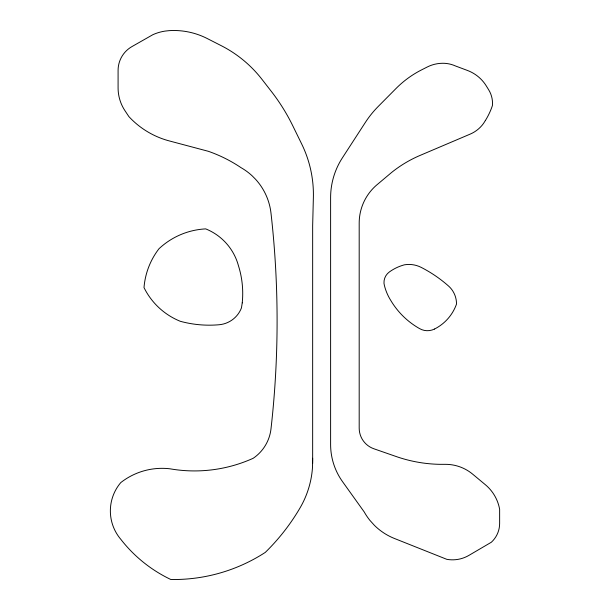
<?xml version="1.0" encoding="UTF-8"?>
<svg xmlns="http://www.w3.org/2000/svg" width="610" height="610" viewBox="0 0 610 610"><rect width="100%" height="100%" fill="white"/><g stroke="black" fill="none" stroke-linecap="round" stroke-linejoin="round"><path stroke-width="0.91" d="M312.656 458.262L312.526 466.909A92.567 92.567 0 0 1 300.044 507.909A210.824 210.824 0 0 1 265.281 552.401A168.352 168.352 0 0 1 170.823 579.5A138.943 138.943 0 0 1 120.788 539.293A43.767 43.767 0 0 1 120.788 482.586A67.001 67.001 0 0 1 169.931 468.793A142.572 142.572 0 0 0 253.234 458.262A41.129 41.129 0 0 0 270.992 428.876A956.648 956.648 0 0 0 270.992 213.142A60.176 60.176 0 0 0 255.636 179.348L252.327 175.993A60.176 60.176 0 0 0 240.958 167.62A141.916 141.916 0 0 0 208.376 151.31L169.222 140.902A84.546 84.546 0 0 1 128.878 116.594L124.958 110.684A41.205 41.205 0 0 1 118.088 87.901L118.088 70.379A27.343 27.343 0 0 1 131.829 46.657L152.927 34.656A47.122 47.122 0 0 1 165.035 31.095L169.222 30.645A73.49 73.49 0 0 1 207.179 38.506L221.285 45.697A121.115 121.115 0 0 1 261.949 79.315L271.32 91.378A197.533 197.533 0 0 1 292.754 125.736L301.698 144.021A115.107 115.107 0 0 1 313.372 197.533L312.656 225.715L312.656 463.516M242.239 302.88L241.438 307.943A26.367 26.367 0 0 1 219.158 324.741A110.646 110.646 0 0 1 180.293 321.295A69.471 69.471 0 0 1 144.006 287.6A73.162 73.162 0 0 1 158.966 248.758A73.84 73.84 0 0 1 205.707 228.887A55.182 55.182 0 0 1 238.434 265.678A92.484 92.484 0 0 1 242.239 302.88M485.346 120.574L483.494 123.479A31.636 31.636 0 0 1 470.196 134.108L420.076 155.42A121.123 121.123 0 0 0 391.742 172.355L377.948 183.961A50.203 50.203 0 0 0 359.191 223.092L359.191 428.113A21.876 21.876 0 0 0 373.877 448.769L396.248 456.554A140.658 140.658 0 0 0 439.734 464.332L445.498 464.332A42.471 42.471 0 0 1 472.651 474.145L485.346 484.706A41.343 41.343 0 0 1 499.636 509.327L499.636 523.41A25.528 25.528 0 0 1 491.355 542.229L468.876 555.413A32.513 32.513 0 0 1 446.81 559.332L394.106 538.348A60.123 60.123 0 0 1 374.448 525.393L369.912 520.376A60.123 60.123 0 0 1 364.231 511.965L342.53 481.641A63.836 63.836 0 0 1 330.612 444.492L330.612 197.648A73.124 73.124 0 0 1 342.378 157.868L365.321 122.48A100.208 100.208 0 0 1 378.246 106.437L396.096 88.435A98.85 98.85 0 0 1 421.556 69.891L427.191 67.031A34.739 34.739 0 0 1 442.532 63.272L444.743 63.326A30.652 30.652 0 0 1 455.411 65.949L467.466 70.463A37.576 37.576 0 0 1 486.284 85.918L488.679 89.8A25.811 25.811 0 0 1 492.43 105.538A70.15 70.15 0 0 1 485.346 120.574M434.495 329.042L432.055 330.018A15.723 15.723 0 0 1 419.367 328.493A78.484 78.484 0 0 1 390.842 300.562A51.095 51.095 0 0 1 384.414 285.51L383.987 283.261A13.054 13.054 0 0 1 389.393 271.938A45.971 45.971 0 0 1 404.43 264.816A27.031 27.031 0 0 1 421.22 267.401A131.623 131.623 0 0 1 448.464 285.968A23.737 23.737 0 0 1 452.872 291.161L453.718 292.64A23.737 23.737 0 0 1 455.617 297.39L456.013 299.045A23.737 23.737 0 0 1 456.486 304.138A44.614 44.614 0 0 1 434.495 329.042"/></g></svg>
